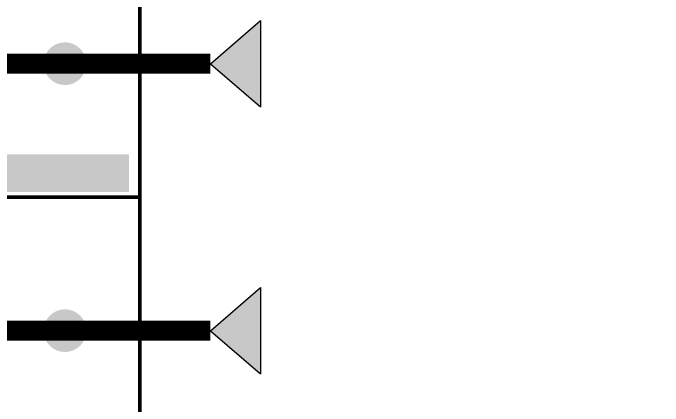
# Model space of a CAD drawing. Header units: millimetres. Extents: x -116965 to 323937, y 291661 to 566926.
# Drawn here: x -43327.5 to -42840.6, y 318282.1 to 318576.4 of the extents above; entities that cross this region are included whole.
import ezdxf

# ---------------------------------------------------------------- set-up
doc = ezdxf.new("R2010")
doc.units = ezdxf.units.MM
doc.layers.get('0').update_dxf_attribs({"lineweight": 18})
doc.layers.add('C00-00-00', color=7, linetype='Continuous')

msp = doc.modelspace()

# ---------------------------------------------------------------- hatches: boundary and pattern name
at = {"lineweight": -3, "ltscale": 5}
h = msp.add_hatch(color=1, dxfattribs=at)
h.dxf.hatch_style = 1
h.paths.add_polyline_path([(-43142.037388, 318506.096574), (-43142.037388, 318570.845257), (-43179.603789, 318538.470915)])
h = msp.add_hatch(color=1, dxfattribs=at)
h.dxf.hatch_style = 1
h.paths.add_polyline_path([(-43142.037388, 318306.124493), (-43142.037388, 318370.873176), (-43179.603789, 318338.498835)])
at = {"layer": 'C00-00-00'}
h = msp.add_hatch(color=256, dxfattribs=at)
edge = h.paths.add_edge_path()
edge.add_arc((-43288.559677, 318538.470917), 15.997765, 0, 360)
h = msp.add_hatch(color=256, dxfattribs=at)
h.dxf.hatch_style = 2
h.paths.add_polyline_path([(-43432.539577, 318470.480408), (-43240.566377, 318470.480408), (-43240.566377, 318442.484317), (-43432.539577, 318442.484317)])
h = msp.add_hatch(color=256, dxfattribs=at)
edge = h.paths.add_edge_path()
edge.add_arc((-43288.559677, 318338.498833), 15.997765, 0, 360)

# ---------------------------------------------------------------- linework, layer by layer
at = {"lineweight": -3, "ltscale": 5}
for p, q in [((-43179.603789, 318538.470915), (-43142.037388, 318570.845257)), ((-43142.037388, 318570.845257), (-43142.037388, 318506.096574)), ((-43179.603789, 318538.470915), (-43142.037388, 318506.096574)), ((-43179.603789, 318338.498835), (-43142.037388, 318370.873176)), ((-43142.037388, 318370.873176), (-43142.037388, 318306.124493)), ((-43179.603789, 318338.498835), (-43142.037388, 318306.124493))]:
    msp.add_line(p, q, dxfattribs=at)
at = {"color": 1, "lineweight": -3, "ltscale": 5, "const_width": 15}
for points in [[(-43545.506777, 318538.470915), (-43179.603789, 318538.470915)], [(-43545.506777, 318338.498835), (-43179.603789, 318338.498835)]]:
    msp.add_lwpolyline(points, dxfattribs=at)
at = {"layer": 'C00-00-00', "lineweight": 211}
msp.add_lwpolyline([(-43932.469782, 318738.443002), (-43232.567492, 318738.443002), (-43232.567492, 316538.750083), (-43932.469782, 316538.750083)], close=True, dxfattribs=at)
at = {"layer": 'C00-00-00', "lineweight": 100}
for points in [[(-43932.469782, 318638.456958), (-43232.567492, 318638.456958), (-43232.567492, 318438.484877), (-43932.469782, 318438.484877)], [(-43232.567492, 318638.456958), (-42832.623327, 318638.456958), (-42832.623327, 316638.736127), (-43232.567492, 316638.736127)], [(-43932.469782, 318438.484877), (-43232.567492, 318438.484877), (-43232.567492, 318238.512792), (-43932.469782, 318238.512792)]]:
    msp.add_lwpolyline(points, close=True, dxfattribs=at)

doc.saveas('drawing.dxf')
